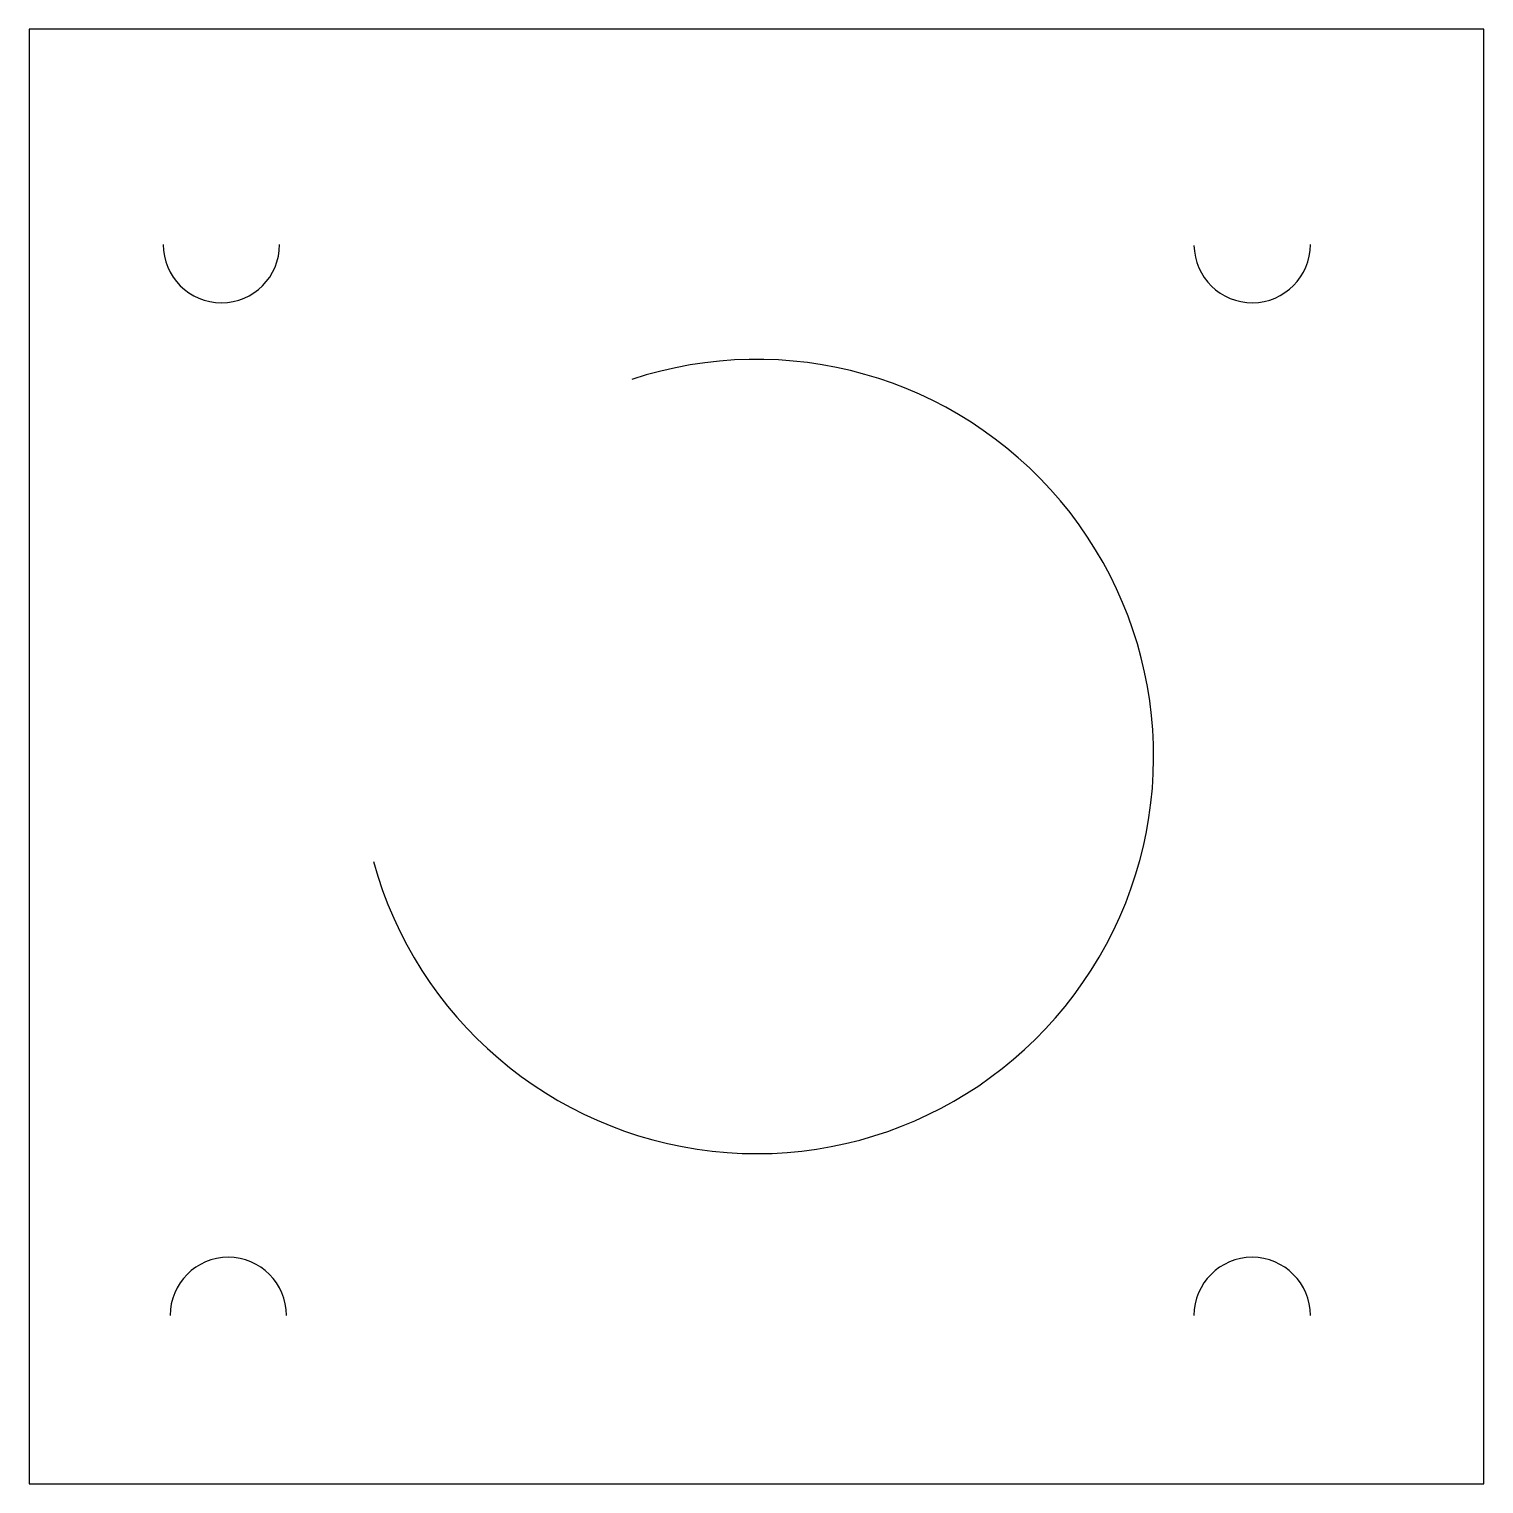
# Model space of a CAD drawing. Header units: inches. Extents: x 83.1 to 133.1, y 32 to 82.
import ezdxf

# ---------------------------------------------------------------- set-up
doc = ezdxf.new("R2010")
doc.units = ezdxf.units.IN
doc.header["$MEASUREMENT"] = 0

msp = doc.modelspace()

# ---------------------------------------------------------------- linework, layer by layer
msp.add_lwpolyline([(83.071, 31.964), (133.071, 31.964), (133.071, 81.964), (83.071, 81.964)], close=True)
for centre, radius, start, end in [((89.681, 74.559), 2, 180, 0), ((125.107, 74.559), 2, 180.8595, 0), ((108.071, 56.964), 13.65, 195.3431, 108.3069), ((89.917, 37.751), 2, 0, 180), ((125.107, 37.751), 2, 0, 180)]:
    msp.add_arc(centre, radius, start, end)

doc.saveas('drawing.dxf')
